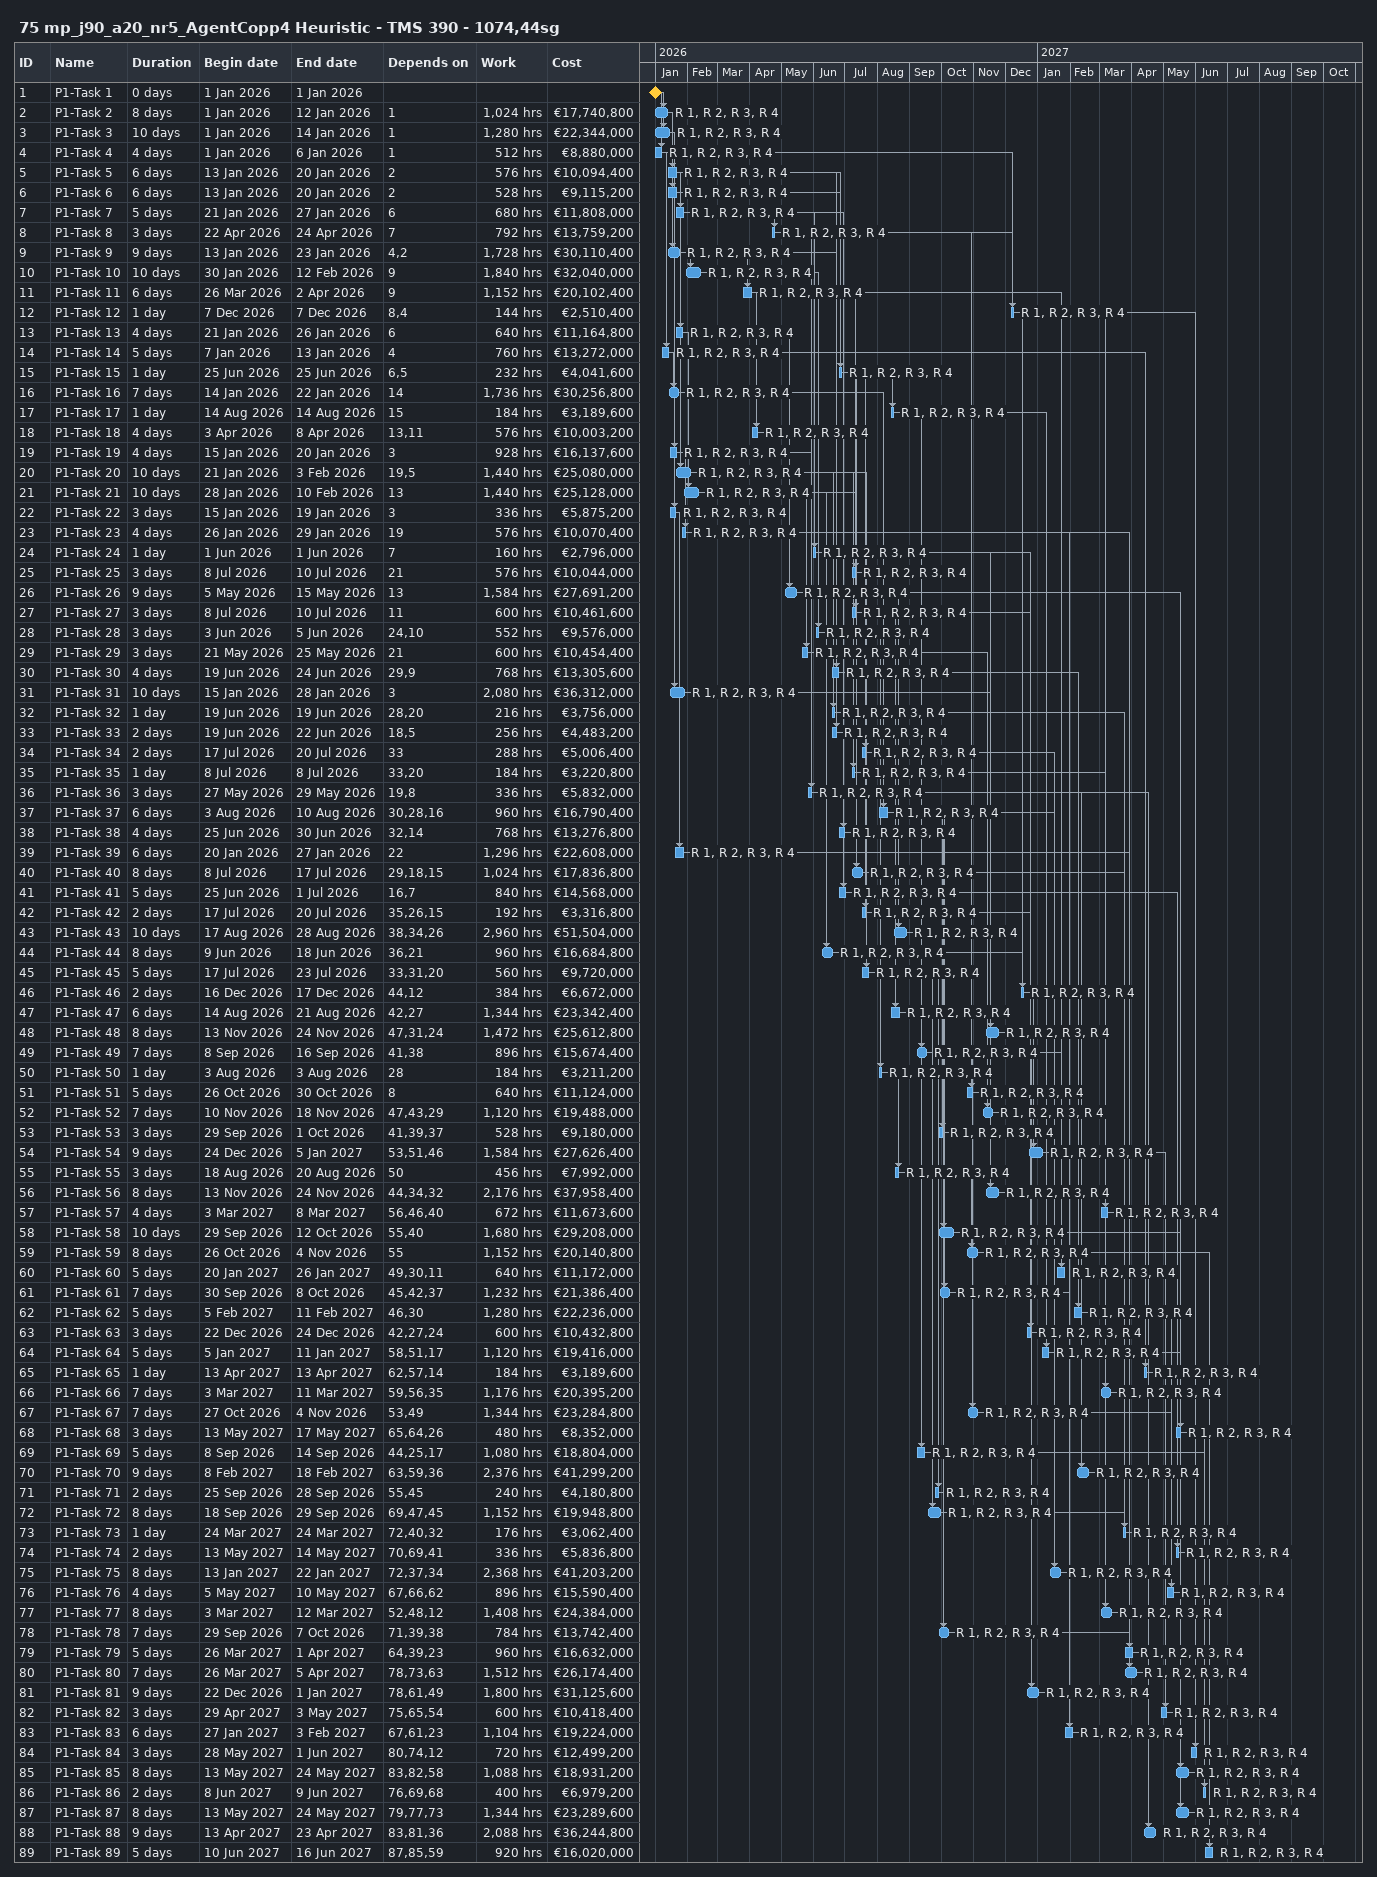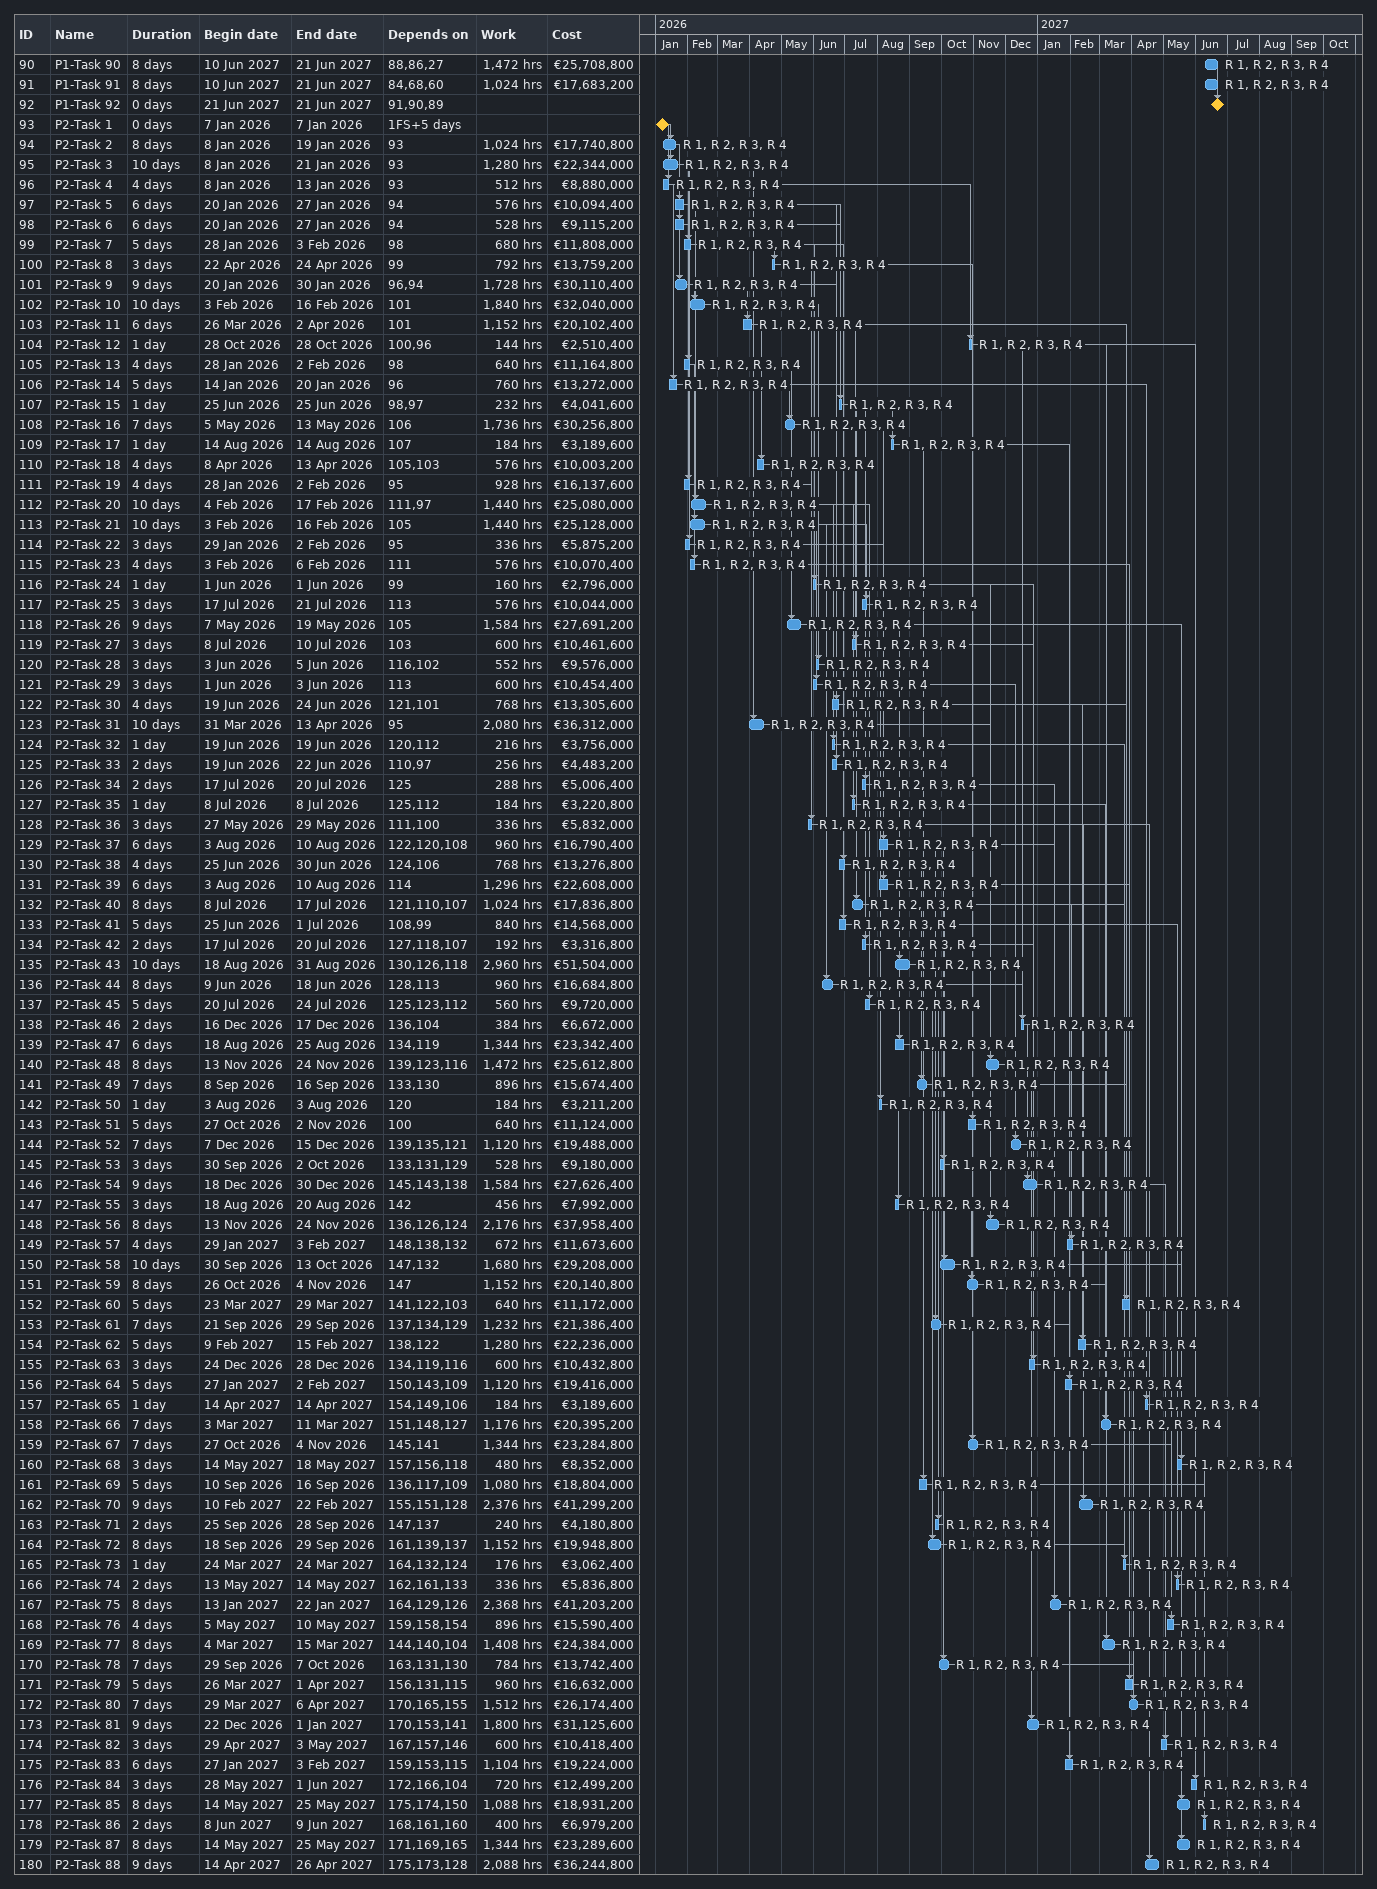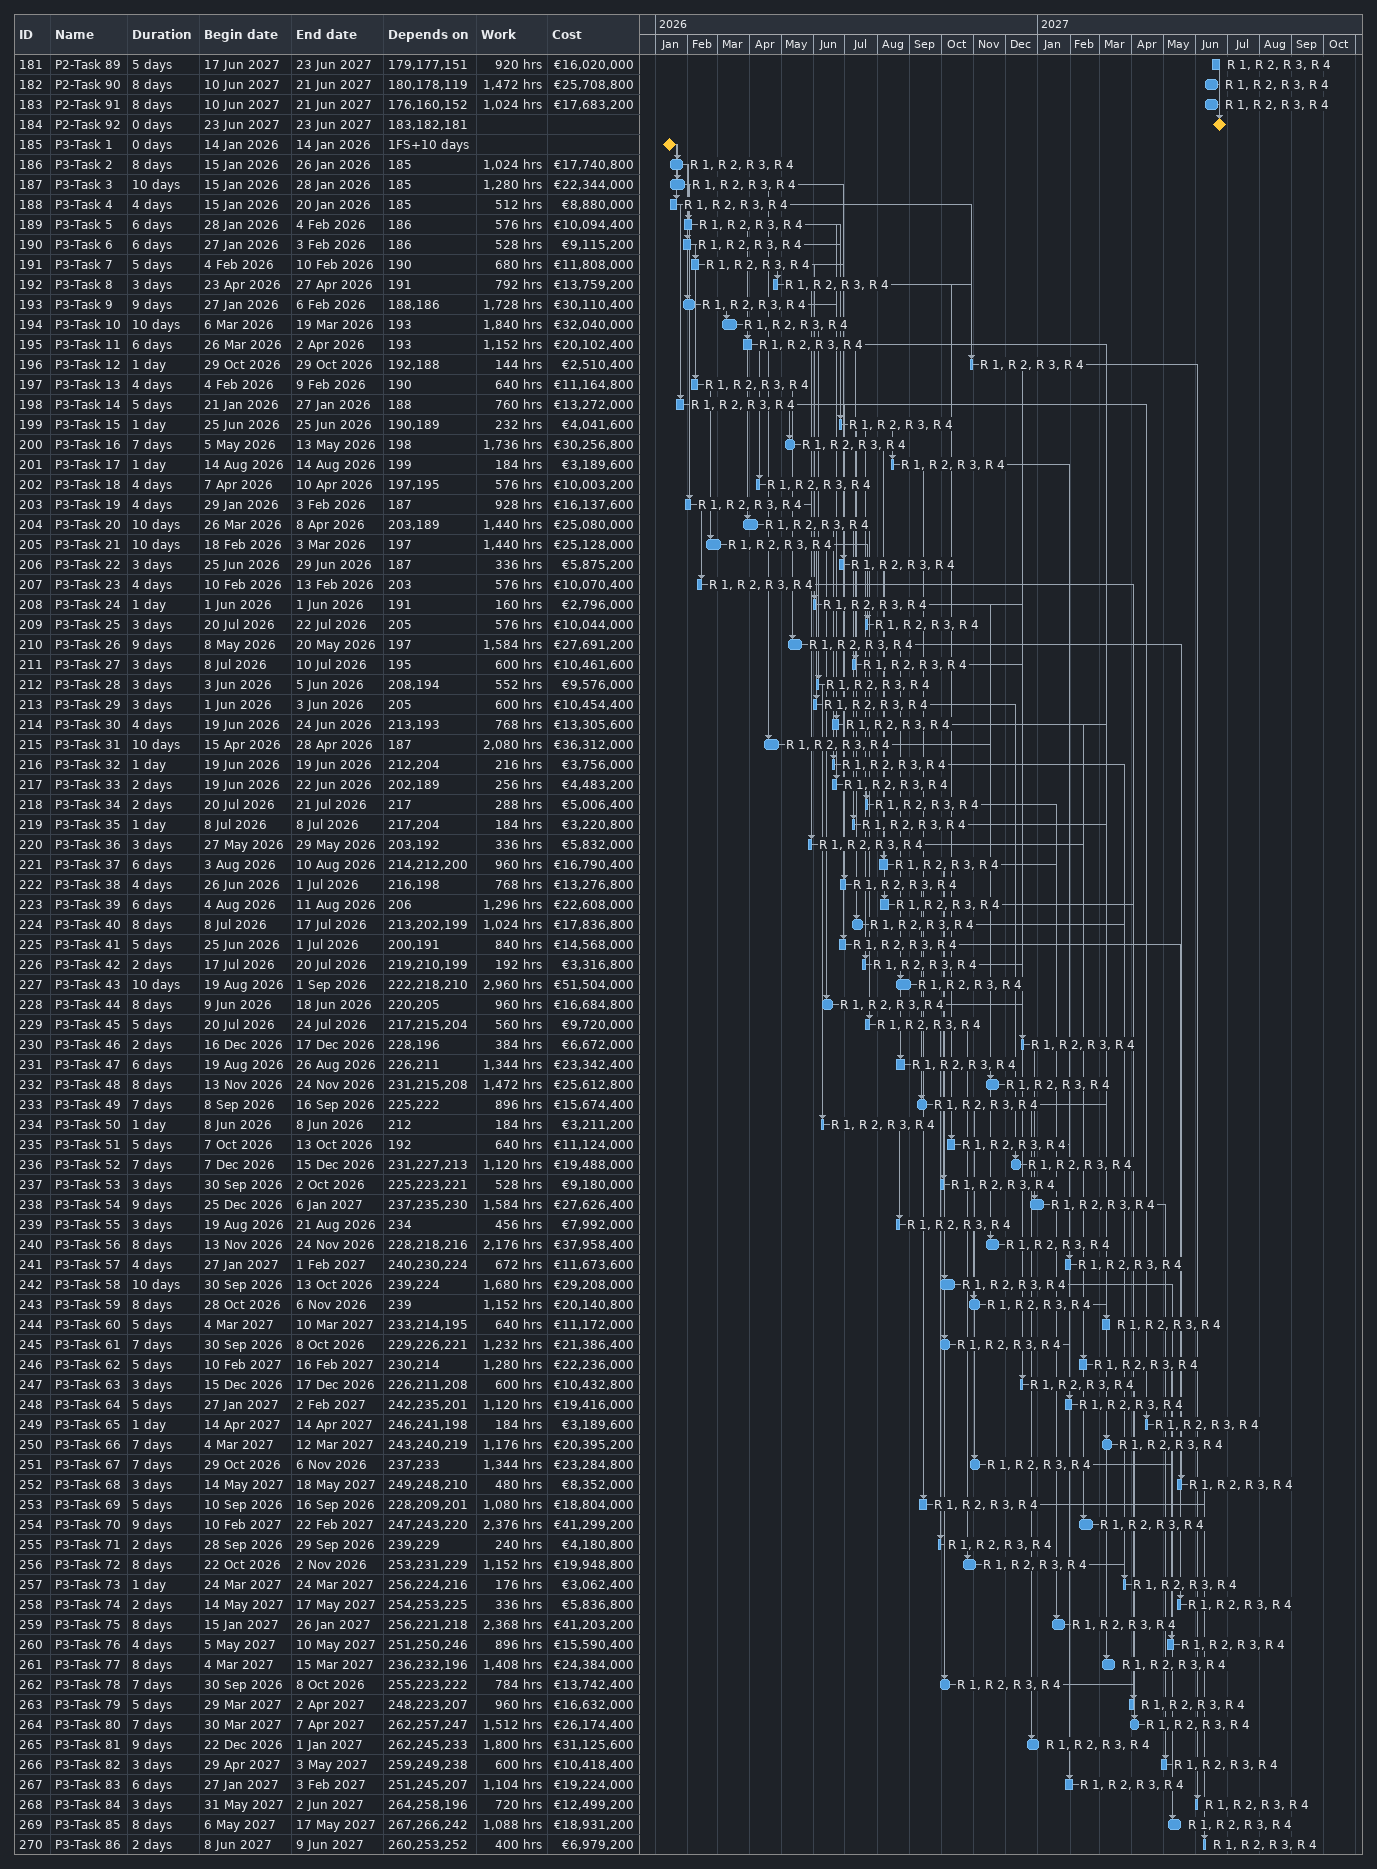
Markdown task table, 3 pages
75 mp_j90_a20_nr5_AgentCopp4 Heuristic - TMS 390 - 1074,44sg

| ID | Task | Duration | Start | Finish | Predecessors | Resources | Work (h) | Cost (€) |
|---|---|---|---|---|---|---|---|---|
| 1 | P1-Task 1 | 0d | 2026-01-01 | 2026-01-01 |  |  |  |  |
| 2 | P1-Task 2 | 8d | 2026-01-01 | 2026-01-12 | 1 | R 1, R 2, R 3, R 4 | 1024 | 17740800 |
| 3 | P1-Task 3 | 10d | 2026-01-01 | 2026-01-14 | 1 | R 1, R 2, R 3, R 4 | 1280 | 22344000 |
| 4 | P1-Task 4 | 4d | 2026-01-01 | 2026-01-06 | 1 | R 1, R 2, R 3, R 4 | 512 | 8880000 |
| 5 | P1-Task 5 | 6d | 2026-01-13 | 2026-01-20 | 2 | R 1, R 2, R 3, R 4 | 576 | 10094400 |
| 6 | P1-Task 6 | 6d | 2026-01-13 | 2026-01-20 | 2 | R 1, R 2, R 3, R 4 | 528 | 9115200 |
| 7 | P1-Task 7 | 5d | 2026-01-21 | 2026-01-27 | 6 | R 1, R 2, R 3, R 4 | 680 | 11808000 |
| 8 | P1-Task 8 | 3d | 2026-04-22 | 2026-04-24 | 7 | R 1, R 2, R 3, R 4 | 792 | 13759200 |
| 9 | P1-Task 9 | 9d | 2026-01-13 | 2026-01-23 | 4, 2 | R 1, R 2, R 3, R 4 | 1728 | 30110400 |
| 10 | P1-Task 10 | 10d | 2026-01-30 | 2026-02-12 | 9 | R 1, R 2, R 3, R 4 | 1840 | 32040000 |
| 11 | P1-Task 11 | 6d | 2026-03-26 | 2026-04-02 | 9 | R 1, R 2, R 3, R 4 | 1152 | 20102400 |
| 12 | P1-Task 12 | 1d | 2026-12-07 | 2026-12-07 | 8, 4 | R 1, R 2, R 3, R 4 | 144 | 2510400 |
| 13 | P1-Task 13 | 4d | 2026-01-21 | 2026-01-26 | 6 | R 1, R 2, R 3, R 4 | 640 | 11164800 |
| 14 | P1-Task 14 | 5d | 2026-01-07 | 2026-01-13 | 4 | R 1, R 2, R 3, R 4 | 760 | 13272000 |
| 15 | P1-Task 15 | 1d | 2026-06-25 | 2026-06-25 | 6, 5 | R 1, R 2, R 3, R 4 | 232 | 4041600 |
| 16 | P1-Task 16 | 7d | 2026-01-14 | 2026-01-22 | 14 | R 1, R 2, R 3, R 4 | 1736 | 30256800 |
| 17 | P1-Task 17 | 1d | 2026-08-14 | 2026-08-14 | 15 | R 1, R 2, R 3, R 4 | 184 | 3189600 |
| 18 | P1-Task 18 | 4d | 2026-04-03 | 2026-04-08 | 13, 11 | R 1, R 2, R 3, R 4 | 576 | 10003200 |
| 19 | P1-Task 19 | 4d | 2026-01-15 | 2026-01-20 | 3 | R 1, R 2, R 3, R 4 | 928 | 16137600 |
| 20 | P1-Task 20 | 10d | 2026-01-21 | 2026-02-03 | 19, 5 | R 1, R 2, R 3, R 4 | 1440 | 25080000 |
| 21 | P1-Task 21 | 10d | 2026-01-28 | 2026-02-10 | 13 | R 1, R 2, R 3, R 4 | 1440 | 25128000 |
| 22 | P1-Task 22 | 3d | 2026-01-15 | 2026-01-19 | 3 | R 1, R 2, R 3, R 4 | 336 | 5875200 |
| 23 | P1-Task 23 | 4d | 2026-01-26 | 2026-01-29 | 19 | R 1, R 2, R 3, R 4 | 576 | 10070400 |
| 24 | P1-Task 24 | 1d | 2026-06-01 | 2026-06-01 | 7 | R 1, R 2, R 3, R 4 | 160 | 2796000 |
| 25 | P1-Task 25 | 3d | 2026-07-08 | 2026-07-10 | 21 | R 1, R 2, R 3, R 4 | 576 | 10044000 |
| 26 | P1-Task 26 | 9d | 2026-05-05 | 2026-05-15 | 13 | R 1, R 2, R 3, R 4 | 1584 | 27691200 |
| 27 | P1-Task 27 | 3d | 2026-07-08 | 2026-07-10 | 11 | R 1, R 2, R 3, R 4 | 600 | 10461600 |
| 28 | P1-Task 28 | 3d | 2026-06-03 | 2026-06-05 | 24, 10 | R 1, R 2, R 3, R 4 | 552 | 9576000 |
| 29 | P1-Task 29 | 3d | 2026-05-21 | 2026-05-25 | 21 | R 1, R 2, R 3, R 4 | 600 | 10454400 |
| 30 | P1-Task 30 | 4d | 2026-06-19 | 2026-06-24 | 29, 9 | R 1, R 2, R 3, R 4 | 768 | 13305600 |
| 31 | P1-Task 31 | 10d | 2026-01-15 | 2026-01-28 | 3 | R 1, R 2, R 3, R 4 | 2080 | 36312000 |
| 32 | P1-Task 32 | 1d | 2026-06-19 | 2026-06-19 | 28, 20 | R 1, R 2, R 3, R 4 | 216 | 3756000 |
| 33 | P1-Task 33 | 2d | 2026-06-19 | 2026-06-22 | 18, 5 | R 1, R 2, R 3, R 4 | 256 | 4483200 |
| 34 | P1-Task 34 | 2d | 2026-07-17 | 2026-07-20 | 33 | R 1, R 2, R 3, R 4 | 288 | 5006400 |
| 35 | P1-Task 35 | 1d | 2026-07-08 | 2026-07-08 | 33, 20 | R 1, R 2, R 3, R 4 | 184 | 3220800 |
| 36 | P1-Task 36 | 3d | 2026-05-27 | 2026-05-29 | 19, 8 | R 1, R 2, R 3, R 4 | 336 | 5832000 |
| 37 | P1-Task 37 | 6d | 2026-08-03 | 2026-08-10 | 30, 28, 16 | R 1, R 2, R 3, R 4 | 960 | 16790400 |
| 38 | P1-Task 38 | 4d | 2026-06-25 | 2026-06-30 | 32, 14 | R 1, R 2, R 3, R 4 | 768 | 13276800 |
| 39 | P1-Task 39 | 6d | 2026-01-20 | 2026-01-27 | 22 | R 1, R 2, R 3, R 4 | 1296 | 22608000 |
| 40 | P1-Task 40 | 8d | 2026-07-08 | 2026-07-17 | 29, 18, 15 | R 1, R 2, R 3, R 4 | 1024 | 17836800 |
| 41 | P1-Task 41 | 5d | 2026-06-25 | 2026-07-01 | 16, 7 | R 1, R 2, R 3, R 4 | 840 | 14568000 |
| 42 | P1-Task 42 | 2d | 2026-07-17 | 2026-07-20 | 35, 26, 15 | R 1, R 2, R 3, R 4 | 192 | 3316800 |
| 43 | P1-Task 43 | 10d | 2026-08-17 | 2026-08-28 | 38, 34, 26 | R 1, R 2, R 3, R 4 | 2960 | 51504000 |
| 44 | P1-Task 44 | 8d | 2026-06-09 | 2026-06-18 | 36, 21 | R 1, R 2, R 3, R 4 | 960 | 16684800 |
| 45 | P1-Task 45 | 5d | 2026-07-17 | 2026-07-23 | 33, 31, 20 | R 1, R 2, R 3, R 4 | 560 | 9720000 |
| 46 | P1-Task 46 | 2d | 2026-12-16 | 2026-12-17 | 44, 12 | R 1, R 2, R 3, R 4 | 384 | 6672000 |
| 47 | P1-Task 47 | 6d | 2026-08-14 | 2026-08-21 | 42, 27 | R 1, R 2, R 3, R 4 | 1344 | 23342400 |
| 48 | P1-Task 48 | 8d | 2026-11-13 | 2026-11-24 | 47, 31, 24 | R 1, R 2, R 3, R 4 | 1472 | 25612800 |
| 49 | P1-Task 49 | 7d | 2026-09-08 | 2026-09-16 | 41, 38 | R 1, R 2, R 3, R 4 | 896 | 15674400 |
| 50 | P1-Task 50 | 1d | 2026-08-03 | 2026-08-03 | 28 | R 1, R 2, R 3, R 4 | 184 | 3211200 |
| 51 | P1-Task 51 | 5d | 2026-10-26 | 2026-10-30 | 8 | R 1, R 2, R 3, R 4 | 640 | 11124000 |
| 52 | P1-Task 52 | 7d | 2026-11-10 | 2026-11-18 | 47, 43, 29 | R 1, R 2, R 3, R 4 | 1120 | 19488000 |
| 53 | P1-Task 53 | 3d | 2026-09-29 | 2026-10-01 | 41, 39, 37 | R 1, R 2, R 3, R 4 | 528 | 9180000 |
| 54 | P1-Task 54 | 9d | 2026-12-24 | 2027-01-05 | 53, 51, 46 | R 1, R 2, R 3, R 4 | 1584 | 27626400 |
| 55 | P1-Task 55 | 3d | 2026-08-18 | 2026-08-20 | 50 | R 1, R 2, R 3, R 4 | 456 | 7992000 |
| 56 | P1-Task 56 | 8d | 2026-11-13 | 2026-11-24 | 44, 34, 32 | R 1, R 2, R 3, R 4 | 2176 | 37958400 |
| 57 | P1-Task 57 | 4d | 2027-03-03 | 2027-03-08 | 56, 46, 40 | R 1, R 2, R 3, R 4 | 672 | 11673600 |
| 58 | P1-Task 58 | 10d | 2026-09-29 | 2026-10-12 | 55, 40 | R 1, R 2, R 3, R 4 | 1680 | 29208000 |
| 59 | P1-Task 59 | 8d | 2026-10-26 | 2026-11-04 | 55 | R 1, R 2, R 3, R 4 | 1152 | 20140800 |
| 60 | P1-Task 60 | 5d | 2027-01-20 | 2027-01-26 | 49, 30, 11 | R 1, R 2, R 3, R 4 | 640 | 11172000 |
| 61 | P1-Task 61 | 7d | 2026-09-30 | 2026-10-08 | 45, 42, 37 | R 1, R 2, R 3, R 4 | 1232 | 21386400 |
| 62 | P1-Task 62 | 5d | 2027-02-05 | 2027-02-11 | 46, 30 | R 1, R 2, R 3, R 4 | 1280 | 22236000 |
| 63 | P1-Task 63 | 3d | 2026-12-22 | 2026-12-24 | 42, 27, 24 | R 1, R 2, R 3, R 4 | 600 | 10432800 |
| 64 | P1-Task 64 | 5d | 2027-01-05 | 2027-01-11 | 58, 51, 17 | R 1, R 2, R 3, R 4 | 1120 | 19416000 |
| 65 | P1-Task 65 | 1d | 2027-04-13 | 2027-04-13 | 62, 57, 14 | R 1, R 2, R 3, R 4 | 184 | 3189600 |
| 66 | P1-Task 66 | 7d | 2027-03-03 | 2027-03-11 | 59, 56, 35 | R 1, R 2, R 3, R 4 | 1176 | 20395200 |
| 67 | P1-Task 67 | 7d | 2026-10-27 | 2026-11-04 | 53, 49 | R 1, R 2, R 3, R 4 | 1344 | 23284800 |
| 68 | P1-Task 68 | 3d | 2027-05-13 | 2027-05-17 | 65, 64, 26 | R 1, R 2, R 3, R 4 | 480 | 8352000 |
| 69 | P1-Task 69 | 5d | 2026-09-08 | 2026-09-14 | 44, 25, 17 | R 1, R 2, R 3, R 4 | 1080 | 18804000 |
| 70 | P1-Task 70 | 9d | 2027-02-08 | 2027-02-18 | 63, 59, 36 | R 1, R 2, R 3, R 4 | 2376 | 41299200 |
| 71 | P1-Task 71 | 2d | 2026-09-25 | 2026-09-28 | 55, 45 | R 1, R 2, R 3, R 4 | 240 | 4180800 |
| 72 | P1-Task 72 | 8d | 2026-09-18 | 2026-09-29 | 69, 47, 45 | R 1, R 2, R 3, R 4 | 1152 | 19948800 |
| 73 | P1-Task 73 | 1d | 2027-03-24 | 2027-03-24 | 72, 40, 32 | R 1, R 2, R 3, R 4 | 176 | 3062400 |
| 74 | P1-Task 74 | 2d | 2027-05-13 | 2027-05-14 | 70, 69, 41 | R 1, R 2, R 3, R 4 | 336 | 5836800 |
| 75 | P1-Task 75 | 8d | 2027-01-13 | 2027-01-22 | 72, 37, 34 | R 1, R 2, R 3, R 4 | 2368 | 41203200 |
| 76 | P1-Task 76 | 4d | 2027-05-05 | 2027-05-10 | 67, 66, 62 | R 1, R 2, R 3, R 4 | 896 | 15590400 |
| 77 | P1-Task 77 | 8d | 2027-03-03 | 2027-03-12 | 52, 48, 12 | R 1, R 2, R 3, R 4 | 1408 | 24384000 |
| 78 | P1-Task 78 | 7d | 2026-09-29 | 2026-10-07 | 71, 39, 38 | R 1, R 2, R 3, R 4 | 784 | 13742400 |
| 79 | P1-Task 79 | 5d | 2027-03-26 | 2027-04-01 | 64, 39, 23 | R 1, R 2, R 3, R 4 | 960 | 16632000 |
| 80 | P1-Task 80 | 7d | 2027-03-26 | 2027-04-05 | 78, 73, 63 | R 1, R 2, R 3, R 4 | 1512 | 26174400 |
| 81 | P1-Task 81 | 9d | 2026-12-22 | 2027-01-01 | 78, 61, 49 | R 1, R 2, R 3, R 4 | 1800 | 31125600 |
| 82 | P1-Task 82 | 3d | 2027-04-29 | 2027-05-03 | 75, 65, 54 | R 1, R 2, R 3, R 4 | 600 | 10418400 |
| 83 | P1-Task 83 | 6d | 2027-01-27 | 2027-02-03 | 67, 61, 23 | R 1, R 2, R 3, R 4 | 1104 | 19224000 |
| 84 | P1-Task 84 | 3d | 2027-05-28 | 2027-06-01 | 80, 74, 12 | R 1, R 2, R 3, R 4 | 720 | 12499200 |
| 85 | P1-Task 85 | 8d | 2027-05-13 | 2027-05-24 | 83, 82, 58 | R 1, R 2, R 3, R 4 | 1088 | 18931200 |
| 86 | P1-Task 86 | 2d | 2027-06-08 | 2027-06-09 | 76, 69, 68 | R 1, R 2, R 3, R 4 | 400 | 6979200 |
| 87 | P1-Task 87 | 8d | 2027-05-13 | 2027-05-24 | 79, 77, 73 | R 1, R 2, R 3, R 4 | 1344 | 23289600 |
| 88 | P1-Task 88 | 9d | 2027-04-13 | 2027-04-23 | 83, 81, 36 | R 1, R 2, R 3, R 4 | 2088 | 36244800 |
| 89 | P1-Task 89 | 5d | 2027-06-10 | 2027-06-16 | 87, 85, 59 | R 1, R 2, R 3, R 4 | 920 | 16020000 |
| 90 | P1-Task 90 | 8d | 2027-06-10 | 2027-06-21 | 88, 86, 27 | R 1, R 2, R 3, R 4 | 1472 | 25708800 |
| 91 | P1-Task 91 | 8d | 2027-06-10 | 2027-06-21 | 84, 68, 60 | R 1, R 2, R 3, R 4 | 1024 | 17683200 |
| 92 | P1-Task 92 | 0d | 2027-06-21 | 2027-06-21 | 91, 90, 89 |  |  |  |
| 93 | P2-Task 1 | 0d | 2026-01-07 | 2026-01-07 | 1FS+5d |  |  |  |
| 94 | P2-Task 2 | 8d | 2026-01-08 | 2026-01-19 | 93 | R 1, R 2, R 3, R 4 | 1024 | 17740800 |
| 95 | P2-Task 3 | 10d | 2026-01-08 | 2026-01-21 | 93 | R 1, R 2, R 3, R 4 | 1280 | 22344000 |
| 96 | P2-Task 4 | 4d | 2026-01-08 | 2026-01-13 | 93 | R 1, R 2, R 3, R 4 | 512 | 8880000 |
| 97 | P2-Task 5 | 6d | 2026-01-20 | 2026-01-27 | 94 | R 1, R 2, R 3, R 4 | 576 | 10094400 |
| 98 | P2-Task 6 | 6d | 2026-01-20 | 2026-01-27 | 94 | R 1, R 2, R 3, R 4 | 528 | 9115200 |
| 99 | P2-Task 7 | 5d | 2026-01-28 | 2026-02-03 | 98 | R 1, R 2, R 3, R 4 | 680 | 11808000 |
| 100 | P2-Task 8 | 3d | 2026-04-22 | 2026-04-24 | 99 | R 1, R 2, R 3, R 4 | 792 | 13759200 |
| 101 | P2-Task 9 | 9d | 2026-01-20 | 2026-01-30 | 96, 94 | R 1, R 2, R 3, R 4 | 1728 | 30110400 |
| 102 | P2-Task 10 | 10d | 2026-02-03 | 2026-02-16 | 101 | R 1, R 2, R 3, R 4 | 1840 | 32040000 |
| 103 | P2-Task 11 | 6d | 2026-03-26 | 2026-04-02 | 101 | R 1, R 2, R 3, R 4 | 1152 | 20102400 |
| 104 | P2-Task 12 | 1d | 2026-10-28 | 2026-10-28 | 100, 96 | R 1, R 2, R 3, R 4 | 144 | 2510400 |
| 105 | P2-Task 13 | 4d | 2026-01-28 | 2026-02-02 | 98 | R 1, R 2, R 3, R 4 | 640 | 11164800 |
| 106 | P2-Task 14 | 5d | 2026-01-14 | 2026-01-20 | 96 | R 1, R 2, R 3, R 4 | 760 | 13272000 |
| 107 | P2-Task 15 | 1d | 2026-06-25 | 2026-06-25 | 98, 97 | R 1, R 2, R 3, R 4 | 232 | 4041600 |
| 108 | P2-Task 16 | 7d | 2026-05-05 | 2026-05-13 | 106 | R 1, R 2, R 3, R 4 | 1736 | 30256800 |
| 109 | P2-Task 17 | 1d | 2026-08-14 | 2026-08-14 | 107 | R 1, R 2, R 3, R 4 | 184 | 3189600 |
| 110 | P2-Task 18 | 4d | 2026-04-08 | 2026-04-13 | 105, 103 | R 1, R 2, R 3, R 4 | 576 | 10003200 |
| 111 | P2-Task 19 | 4d | 2026-01-28 | 2026-02-02 | 95 | R 1, R 2, R 3, R 4 | 928 | 16137600 |
| 112 | P2-Task 20 | 10d | 2026-02-04 | 2026-02-17 | 111, 97 | R 1, R 2, R 3, R 4 | 1440 | 25080000 |
| 113 | P2-Task 21 | 10d | 2026-02-03 | 2026-02-16 | 105 | R 1, R 2, R 3, R 4 | 1440 | 25128000 |
| 114 | P2-Task 22 | 3d | 2026-01-29 | 2026-02-02 | 95 | R 1, R 2, R 3, R 4 | 336 | 5875200 |
| 115 | P2-Task 23 | 4d | 2026-02-03 | 2026-02-06 | 111 | R 1, R 2, R 3, R 4 | 576 | 10070400 |
| 116 | P2-Task 24 | 1d | 2026-06-01 | 2026-06-01 | 99 | R 1, R 2, R 3, R 4 | 160 | 2796000 |
| 117 | P2-Task 25 | 3d | 2026-07-17 | 2026-07-21 | 113 | R 1, R 2, R 3, R 4 | 576 | 10044000 |
| 118 | P2-Task 26 | 9d | 2026-05-07 | 2026-05-19 | 105 | R 1, R 2, R 3, R 4 | 1584 | 27691200 |
| 119 | P2-Task 27 | 3d | 2026-07-08 | 2026-07-10 | 103 | R 1, R 2, R 3, R 4 | 600 | 10461600 |
| 120 | P2-Task 28 | 3d | 2026-06-03 | 2026-06-05 | 116, 102 | R 1, R 2, R 3, R 4 | 552 | 9576000 |
| 121 | P2-Task 29 | 3d | 2026-06-01 | 2026-06-03 | 113 | R 1, R 2, R 3, R 4 | 600 | 10454400 |
| 122 | P2-Task 30 | 4d | 2026-06-19 | 2026-06-24 | 121, 101 | R 1, R 2, R 3, R 4 | 768 | 13305600 |
| 123 | P2-Task 31 | 10d | 2026-03-31 | 2026-04-13 | 95 | R 1, R 2, R 3, R 4 | 2080 | 36312000 |
| 124 | P2-Task 32 | 1d | 2026-06-19 | 2026-06-19 | 120, 112 | R 1, R 2, R 3, R 4 | 216 | 3756000 |
| 125 | P2-Task 33 | 2d | 2026-06-19 | 2026-06-22 | 110, 97 | R 1, R 2, R 3, R 4 | 256 | 4483200 |
| 126 | P2-Task 34 | 2d | 2026-07-17 | 2026-07-20 | 125 | R 1, R 2, R 3, R 4 | 288 | 5006400 |
| 127 | P2-Task 35 | 1d | 2026-07-08 | 2026-07-08 | 125, 112 | R 1, R 2, R 3, R 4 | 184 | 3220800 |
| 128 | P2-Task 36 | 3d | 2026-05-27 | 2026-05-29 | 111, 100 | R 1, R 2, R 3, R 4 | 336 | 5832000 |
| 129 | P2-Task 37 | 6d | 2026-08-03 | 2026-08-10 | 122, 120, 108 | R 1, R 2, R 3, R 4 | 960 | 16790400 |
| 130 | P2-Task 38 | 4d | 2026-06-25 | 2026-06-30 | 124, 106 | R 1, R 2, R 3, R 4 | 768 | 13276800 |
| 131 | P2-Task 39 | 6d | 2026-08-03 | 2026-08-10 | 114 | R 1, R 2, R 3, R 4 | 1296 | 22608000 |
| 132 | P2-Task 40 | 8d | 2026-07-08 | 2026-07-17 | 121, 110, 107 | R 1, R 2, R 3, R 4 | 1024 | 17836800 |
| 133 | P2-Task 41 | 5d | 2026-06-25 | 2026-07-01 | 108, 99 | R 1, R 2, R 3, R 4 | 840 | 14568000 |
| 134 | P2-Task 42 | 2d | 2026-07-17 | 2026-07-20 | 127, 118, 107 | R 1, R 2, R 3, R 4 | 192 | 3316800 |
| 135 | P2-Task 43 | 10d | 2026-08-18 | 2026-08-31 | 130, 126, 118 | R 1, R 2, R 3, R 4 | 2960 | 51504000 |
| 136 | P2-Task 44 | 8d | 2026-06-09 | 2026-06-18 | 128, 113 | R 1, R 2, R 3, R 4 | 960 | 16684800 |
| 137 | P2-Task 45 | 5d | 2026-07-20 | 2026-07-24 | 125, 123, 112 | R 1, R 2, R 3, R 4 | 560 | 9720000 |
| 138 | P2-Task 46 | 2d | 2026-12-16 | 2026-12-17 | 136, 104 | R 1, R 2, R 3, R 4 | 384 | 6672000 |
| 139 | P2-Task 47 | 6d | 2026-08-18 | 2026-08-25 | 134, 119 | R 1, R 2, R 3, R 4 | 1344 | 23342400 |
| 140 | P2-Task 48 | 8d | 2026-11-13 | 2026-11-24 | 139, 123, 116 | R 1, R 2, R 3, R 4 | 1472 | 25612800 |
| 141 | P2-Task 49 | 7d | 2026-09-08 | 2026-09-16 | 133, 130 | R 1, R 2, R 3, R 4 | 896 | 15674400 |
| 142 | P2-Task 50 | 1d | 2026-08-03 | 2026-08-03 | 120 | R 1, R 2, R 3, R 4 | 184 | 3211200 |
| 143 | P2-Task 51 | 5d | 2026-10-27 | 2026-11-02 | 100 | R 1, R 2, R 3, R 4 | 640 | 11124000 |
| 144 | P2-Task 52 | 7d | 2026-12-07 | 2026-12-15 | 139, 135, 121 | R 1, R 2, R 3, R 4 | 1120 | 19488000 |
| 145 | P2-Task 53 | 3d | 2026-09-30 | 2026-10-02 | 133, 131, 129 | R 1, R 2, R 3, R 4 | 528 | 9180000 |
| 146 | P2-Task 54 | 9d | 2026-12-18 | 2026-12-30 | 145, 143, 138 | R 1, R 2, R 3, R 4 | 1584 | 27626400 |
| 147 | P2-Task 55 | 3d | 2026-08-18 | 2026-08-20 | 142 | R 1, R 2, R 3, R 4 | 456 | 7992000 |
| 148 | P2-Task 56 | 8d | 2026-11-13 | 2026-11-24 | 136, 126, 124 | R 1, R 2, R 3, R 4 | 2176 | 37958400 |
| 149 | P2-Task 57 | 4d | 2027-01-29 | 2027-02-03 | 148, 138, 132 | R 1, R 2, R 3, R 4 | 672 | 11673600 |
| 150 | P2-Task 58 | 10d | 2026-09-30 | 2026-10-13 | 147, 132 | R 1, R 2, R 3, R 4 | 1680 | 29208000 |
| 151 | P2-Task 59 | 8d | 2026-10-26 | 2026-11-04 | 147 | R 1, R 2, R 3, R 4 | 1152 | 20140800 |
| 152 | P2-Task 60 | 5d | 2027-03-23 | 2027-03-29 | 141, 122, 103 | R 1, R 2, R 3, R 4 | 640 | 11172000 |
| 153 | P2-Task 61 | 7d | 2026-09-21 | 2026-09-29 | 137, 134, 129 | R 1, R 2, R 3, R 4 | 1232 | 21386400 |
| 154 | P2-Task 62 | 5d | 2027-02-09 | 2027-02-15 | 138, 122 | R 1, R 2, R 3, R 4 | 1280 | 22236000 |
| 155 | P2-Task 63 | 3d | 2026-12-24 | 2026-12-28 | 134, 119, 116 | R 1, R 2, R 3, R 4 | 600 | 10432800 |
| 156 | P2-Task 64 | 5d | 2027-01-27 | 2027-02-02 | 150, 143, 109 | R 1, R 2, R 3, R 4 | 1120 | 19416000 |
| 157 | P2-Task 65 | 1d | 2027-04-14 | 2027-04-14 | 154, 149, 106 | R 1, R 2, R 3, R 4 | 184 | 3189600 |
| 158 | P2-Task 66 | 7d | 2027-03-03 | 2027-03-11 | 151, 148, 127 | R 1, R 2, R 3, R 4 | 1176 | 20395200 |
| 159 | P2-Task 67 | 7d | 2026-10-27 | 2026-11-04 | 145, 141 | R 1, R 2, R 3, R 4 | 1344 | 23284800 |
| 160 | P2-Task 68 | 3d | 2027-05-14 | 2027-05-18 | 157, 156, 118 | R 1, R 2, R 3, R 4 | 480 | 8352000 |
| 161 | P2-Task 69 | 5d | 2026-09-10 | 2026-09-16 | 136, 117, 109 | R 1, R 2, R 3, R 4 | 1080 | 18804000 |
| 162 | P2-Task 70 | 9d | 2027-02-10 | 2027-02-22 | 155, 151, 128 | R 1, R 2, R 3, R 4 | 2376 | 41299200 |
| 163 | P2-Task 71 | 2d | 2026-09-25 | 2026-09-28 | 147, 137 | R 1, R 2, R 3, R 4 | 240 | 4180800 |
| 164 | P2-Task 72 | 8d | 2026-09-18 | 2026-09-29 | 161, 139, 137 | R 1, R 2, R 3, R 4 | 1152 | 19948800 |
| 165 | P2-Task 73 | 1d | 2027-03-24 | 2027-03-24 | 164, 132, 124 | R 1, R 2, R 3, R 4 | 176 | 3062400 |
| 166 | P2-Task 74 | 2d | 2027-05-13 | 2027-05-14 | 162, 161, 133 | R 1, R 2, R 3, R 4 | 336 | 5836800 |
| 167 | P2-Task 75 | 8d | 2027-01-13 | 2027-01-22 | 164, 129, 126 | R 1, R 2, R 3, R 4 | 2368 | 41203200 |
| 168 | P2-Task 76 | 4d | 2027-05-05 | 2027-05-10 | 159, 158, 154 | R 1, R 2, R 3, R 4 | 896 | 15590400 |
| 169 | P2-Task 77 | 8d | 2027-03-04 | 2027-03-15 | 144, 140, 104 | R 1, R 2, R 3, R 4 | 1408 | 24384000 |
| 170 | P2-Task 78 | 7d | 2026-09-29 | 2026-10-07 | 163, 131, 130 | R 1, R 2, R 3, R 4 | 784 | 13742400 |
| 171 | P2-Task 79 | 5d | 2027-03-26 | 2027-04-01 | 156, 131, 115 | R 1, R 2, R 3, R 4 | 960 | 16632000 |
| 172 | P2-Task 80 | 7d | 2027-03-29 | 2027-04-06 | 170, 165, 155 | R 1, R 2, R 3, R 4 | 1512 | 26174400 |
| 173 | P2-Task 81 | 9d | 2026-12-22 | 2027-01-01 | 170, 153, 141 | R 1, R 2, R 3, R 4 | 1800 | 31125600 |
| 174 | P2-Task 82 | 3d | 2027-04-29 | 2027-05-03 | 167, 157, 146 | R 1, R 2, R 3, R 4 | 600 | 10418400 |
| 175 | P2-Task 83 | 6d | 2027-01-27 | 2027-02-03 | 159, 153, 115 | R 1, R 2, R 3, R 4 | 1104 | 19224000 |
| 176 | P2-Task 84 | 3d | 2027-05-28 | 2027-06-01 | 172, 166, 104 | R 1, R 2, R 3, R 4 | 720 | 12499200 |
| 177 | P2-Task 85 | 8d | 2027-05-14 | 2027-05-25 | 175, 174, 150 | R 1, R 2, R 3, R 4 | 1088 | 18931200 |
| 178 | P2-Task 86 | 2d | 2027-06-08 | 2027-06-09 | 168, 161, 160 | R 1, R 2, R 3, R 4 | 400 | 6979200 |
| 179 | P2-Task 87 | 8d | 2027-05-14 | 2027-05-25 | 171, 169, 165 | R 1, R 2, R 3, R 4 | 1344 | 23289600 |
| 180 | P2-Task 88 | 9d | 2027-04-14 | 2027-04-26 | 175, 173, 128 | R 1, R 2, R 3, R 4 | 2088 | 36244800 |
| 181 | P2-Task 89 | 5d | 2027-06-17 | 2027-06-23 | 179, 177, 151 | R 1, R 2, R 3, R 4 | 920 | 16020000 |
| 182 | P2-Task 90 | 8d | 2027-06-10 | 2027-06-21 | 180, 178, 119 | R 1, R 2, R 3, R 4 | 1472 | 25708800 |
| 183 | P2-Task 91 | 8d | 2027-06-10 | 2027-06-21 | 176, 160, 152 | R 1, R 2, R 3, R 4 | 1024 | 17683200 |
| 184 | P2-Task 92 | 0d | 2027-06-23 | 2027-06-23 | 183, 182, 181 |  |  |  |
| 185 | P3-Task 1 | 0d | 2026-01-14 | 2026-01-14 | 1FS+10d |  |  |  |
| 186 | P3-Task 2 | 8d | 2026-01-15 | 2026-01-26 | 185 | R 1, R 2, R 3, R 4 | 1024 | 17740800 |
| 187 | P3-Task 3 | 10d | 2026-01-15 | 2026-01-28 | 185 | R 1, R 2, R 3, R 4 | 1280 | 22344000 |
| 188 | P3-Task 4 | 4d | 2026-01-15 | 2026-01-20 | 185 | R 1, R 2, R 3, R 4 | 512 | 8880000 |
| 189 | P3-Task 5 | 6d | 2026-01-28 | 2026-02-04 | 186 | R 1, R 2, R 3, R 4 | 576 | 10094400 |
| 190 | P3-Task 6 | 6d | 2026-01-27 | 2026-02-03 | 186 | R 1, R 2, R 3, R 4 | 528 | 9115200 |
| 191 | P3-Task 7 | 5d | 2026-02-04 | 2026-02-10 | 190 | R 1, R 2, R 3, R 4 | 680 | 11808000 |
| 192 | P3-Task 8 | 3d | 2026-04-23 | 2026-04-27 | 191 | R 1, R 2, R 3, R 4 | 792 | 13759200 |
| 193 | P3-Task 9 | 9d | 2026-01-27 | 2026-02-06 | 188, 186 | R 1, R 2, R 3, R 4 | 1728 | 30110400 |
| 194 | P3-Task 10 | 10d | 2026-03-06 | 2026-03-19 | 193 | R 1, R 2, R 3, R 4 | 1840 | 32040000 |
| 195 | P3-Task 11 | 6d | 2026-03-26 | 2026-04-02 | 193 | R 1, R 2, R 3, R 4 | 1152 | 20102400 |
| 196 | P3-Task 12 | 1d | 2026-10-29 | 2026-10-29 | 192, 188 | R 1, R 2, R 3, R 4 | 144 | 2510400 |
| 197 | P3-Task 13 | 4d | 2026-02-04 | 2026-02-09 | 190 | R 1, R 2, R 3, R 4 | 640 | 11164800 |
| 198 | P3-Task 14 | 5d | 2026-01-21 | 2026-01-27 | 188 | R 1, R 2, R 3, R 4 | 760 | 13272000 |
| 199 | P3-Task 15 | 1d | 2026-06-25 | 2026-06-25 | 190, 189 | R 1, R 2, R 3, R 4 | 232 | 4041600 |
| 200 | P3-Task 16 | 7d | 2026-05-05 | 2026-05-13 | 198 | R 1, R 2, R 3, R 4 | 1736 | 30256800 |
| 201 | P3-Task 17 | 1d | 2026-08-14 | 2026-08-14 | 199 | R 1, R 2, R 3, R 4 | 184 | 3189600 |
| 202 | P3-Task 18 | 4d | 2026-04-07 | 2026-04-10 | 197, 195 | R 1, R 2, R 3, R 4 | 576 | 10003200 |
| 203 | P3-Task 19 | 4d | 2026-01-29 | 2026-02-03 | 187 | R 1, R 2, R 3, R 4 | 928 | 16137600 |
| 204 | P3-Task 20 | 10d | 2026-03-26 | 2026-04-08 | 203, 189 | R 1, R 2, R 3, R 4 | 1440 | 25080000 |
| 205 | P3-Task 21 | 10d | 2026-02-18 | 2026-03-03 | 197 | R 1, R 2, R 3, R 4 | 1440 | 25128000 |
| 206 | P3-Task 22 | 3d | 2026-06-25 | 2026-06-29 | 187 | R 1, R 2, R 3, R 4 | 336 | 5875200 |
| 207 | P3-Task 23 | 4d | 2026-02-10 | 2026-02-13 | 203 | R 1, R 2, R 3, R 4 | 576 | 10070400 |
| 208 | P3-Task 24 | 1d | 2026-06-01 | 2026-06-01 | 191 | R 1, R 2, R 3, R 4 | 160 | 2796000 |
| 209 | P3-Task 25 | 3d | 2026-07-20 | 2026-07-22 | 205 | R 1, R 2, R 3, R 4 | 576 | 10044000 |
| 210 | P3-Task 26 | 9d | 2026-05-08 | 2026-05-20 | 197 | R 1, R 2, R 3, R 4 | 1584 | 27691200 |
| 211 | P3-Task 27 | 3d | 2026-07-08 | 2026-07-10 | 195 | R 1, R 2, R 3, R 4 | 600 | 10461600 |
| 212 | P3-Task 28 | 3d | 2026-06-03 | 2026-06-05 | 208, 194 | R 1, R 2, R 3, R 4 | 552 | 9576000 |
| 213 | P3-Task 29 | 3d | 2026-06-01 | 2026-06-03 | 205 | R 1, R 2, R 3, R 4 | 600 | 10454400 |
| 214 | P3-Task 30 | 4d | 2026-06-19 | 2026-06-24 | 213, 193 | R 1, R 2, R 3, R 4 | 768 | 13305600 |
| 215 | P3-Task 31 | 10d | 2026-04-15 | 2026-04-28 | 187 | R 1, R 2, R 3, R 4 | 2080 | 36312000 |
| 216 | P3-Task 32 | 1d | 2026-06-19 | 2026-06-19 | 212, 204 | R 1, R 2, R 3, R 4 | 216 | 3756000 |
| 217 | P3-Task 33 | 2d | 2026-06-19 | 2026-06-22 | 202, 189 | R 1, R 2, R 3, R 4 | 256 | 4483200 |
| 218 | P3-Task 34 | 2d | 2026-07-20 | 2026-07-21 | 217 | R 1, R 2, R 3, R 4 | 288 | 5006400 |
| 219 | P3-Task 35 | 1d | 2026-07-08 | 2026-07-08 | 217, 204 | R 1, R 2, R 3, R 4 | 184 | 3220800 |
| 220 | P3-Task 36 | 3d | 2026-05-27 | 2026-05-29 | 203, 192 | R 1, R 2, R 3, R 4 | 336 | 5832000 |
| 221 | P3-Task 37 | 6d | 2026-08-03 | 2026-08-10 | 214, 212, 200 | R 1, R 2, R 3, R 4 | 960 | 16790400 |
| 222 | P3-Task 38 | 4d | 2026-06-26 | 2026-07-01 | 216, 198 | R 1, R 2, R 3, R 4 | 768 | 13276800 |
| 223 | P3-Task 39 | 6d | 2026-08-04 | 2026-08-11 | 206 | R 1, R 2, R 3, R 4 | 1296 | 22608000 |
| 224 | P3-Task 40 | 8d | 2026-07-08 | 2026-07-17 | 213, 202, 199 | R 1, R 2, R 3, R 4 | 1024 | 17836800 |
| 225 | P3-Task 41 | 5d | 2026-06-25 | 2026-07-01 | 200, 191 | R 1, R 2, R 3, R 4 | 840 | 14568000 |
| 226 | P3-Task 42 | 2d | 2026-07-17 | 2026-07-20 | 219, 210, 199 | R 1, R 2, R 3, R 4 | 192 | 3316800 |
| 227 | P3-Task 43 | 10d | 2026-08-19 | 2026-09-01 | 222, 218, 210 | R 1, R 2, R 3, R 4 | 2960 | 51504000 |
| 228 | P3-Task 44 | 8d | 2026-06-09 | 2026-06-18 | 220, 205 | R 1, R 2, R 3, R 4 | 960 | 16684800 |
| 229 | P3-Task 45 | 5d | 2026-07-20 | 2026-07-24 | 217, 215, 204 | R 1, R 2, R 3, R 4 | 560 | 9720000 |
| 230 | P3-Task 46 | 2d | 2026-12-16 | 2026-12-17 | 228, 196 | R 1, R 2, R 3, R 4 | 384 | 6672000 |
| 231 | P3-Task 47 | 6d | 2026-08-19 | 2026-08-26 | 226, 211 | R 1, R 2, R 3, R 4 | 1344 | 23342400 |
| 232 | P3-Task 48 | 8d | 2026-11-13 | 2026-11-24 | 231, 215, 208 | R 1, R 2, R 3, R 4 | 1472 | 25612800 |
| 233 | P3-Task 49 | 7d | 2026-09-08 | 2026-09-16 | 225, 222 | R 1, R 2, R 3, R 4 | 896 | 15674400 |
| 234 | P3-Task 50 | 1d | 2026-06-08 | 2026-06-08 | 212 | R 1, R 2, R 3, R 4 | 184 | 3211200 |
| 235 | P3-Task 51 | 5d | 2026-10-07 | 2026-10-13 | 192 | R 1, R 2, R 3, R 4 | 640 | 11124000 |
| 236 | P3-Task 52 | 7d | 2026-12-07 | 2026-12-15 | 231, 227, 213 | R 1, R 2, R 3, R 4 | 1120 | 19488000 |
| 237 | P3-Task 53 | 3d | 2026-09-30 | 2026-10-02 | 225, 223, 221 | R 1, R 2, R 3, R 4 | 528 | 9180000 |
| 238 | P3-Task 54 | 9d | 2026-12-25 | 2027-01-06 | 237, 235, 230 | R 1, R 2, R 3, R 4 | 1584 | 27626400 |
| 239 | P3-Task 55 | 3d | 2026-08-19 | 2026-08-21 | 234 | R 1, R 2, R 3, R 4 | 456 | 7992000 |
| 240 | P3-Task 56 | 8d | 2026-11-13 | 2026-11-24 | 228, 218, 216 | R 1, R 2, R 3, R 4 | 2176 | 37958400 |
| 241 | P3-Task 57 | 4d | 2027-01-27 | 2027-02-01 | 240, 230, 224 | R 1, R 2, R 3, R 4 | 672 | 11673600 |
| 242 | P3-Task 58 | 10d | 2026-09-30 | 2026-10-13 | 239, 224 | R 1, R 2, R 3, R 4 | 1680 | 29208000 |
| 243 | P3-Task 59 | 8d | 2026-10-28 | 2026-11-06 | 239 | R 1, R 2, R 3, R 4 | 1152 | 20140800 |
| 244 | P3-Task 60 | 5d | 2027-03-04 | 2027-03-10 | 233, 214, 195 | R 1, R 2, R 3, R 4 | 640 | 11172000 |
| 245 | P3-Task 61 | 7d | 2026-09-30 | 2026-10-08 | 229, 226, 221 | R 1, R 2, R 3, R 4 | 1232 | 21386400 |
| 246 | P3-Task 62 | 5d | 2027-02-10 | 2027-02-16 | 230, 214 | R 1, R 2, R 3, R 4 | 1280 | 22236000 |
| 247 | P3-Task 63 | 3d | 2026-12-15 | 2026-12-17 | 226, 211, 208 | R 1, R 2, R 3, R 4 | 600 | 10432800 |
| 248 | P3-Task 64 | 5d | 2027-01-27 | 2027-02-02 | 242, 235, 201 | R 1, R 2, R 3, R 4 | 1120 | 19416000 |
| 249 | P3-Task 65 | 1d | 2027-04-14 | 2027-04-14 | 246, 241, 198 | R 1, R 2, R 3, R 4 | 184 | 3189600 |
| 250 | P3-Task 66 | 7d | 2027-03-04 | 2027-03-12 | 243, 240, 219 | R 1, R 2, R 3, R 4 | 1176 | 20395200 |
| 251 | P3-Task 67 | 7d | 2026-10-29 | 2026-11-06 | 237, 233 | R 1, R 2, R 3, R 4 | 1344 | 23284800 |
| 252 | P3-Task 68 | 3d | 2027-05-14 | 2027-05-18 | 249, 248, 210 | R 1, R 2, R 3, R 4 | 480 | 8352000 |
| 253 | P3-Task 69 | 5d | 2026-09-10 | 2026-09-16 | 228, 209, 201 | R 1, R 2, R 3, R 4 | 1080 | 18804000 |
| 254 | P3-Task 70 | 9d | 2027-02-10 | 2027-02-22 | 247, 243, 220 | R 1, R 2, R 3, R 4 | 2376 | 41299200 |
| 255 | P3-Task 71 | 2d | 2026-09-28 | 2026-09-29 | 239, 229 | R 1, R 2, R 3, R 4 | 240 | 4180800 |
| 256 | P3-Task 72 | 8d | 2026-10-22 | 2026-11-02 | 253, 231, 229 | R 1, R 2, R 3, R 4 | 1152 | 19948800 |
| 257 | P3-Task 73 | 1d | 2027-03-24 | 2027-03-24 | 256, 224, 216 | R 1, R 2, R 3, R 4 | 176 | 3062400 |
| 258 | P3-Task 74 | 2d | 2027-05-14 | 2027-05-17 | 254, 253, 225 | R 1, R 2, R 3, R 4 | 336 | 5836800 |
| 259 | P3-Task 75 | 8d | 2027-01-15 | 2027-01-26 | 256, 221, 218 | R 1, R 2, R 3, R 4 | 2368 | 41203200 |
| 260 | P3-Task 76 | 4d | 2027-05-05 | 2027-05-10 | 251, 250, 246 | R 1, R 2, R 3, R 4 | 896 | 15590400 |
| 261 | P3-Task 77 | 8d | 2027-03-04 | 2027-03-15 | 236, 232, 196 | R 1, R 2, R 3, R 4 | 1408 | 24384000 |
| 262 | P3-Task 78 | 7d | 2026-09-30 | 2026-10-08 | 255, 223, 222 | R 1, R 2, R 3, R 4 | 784 | 13742400 |
| 263 | P3-Task 79 | 5d | 2027-03-29 | 2027-04-02 | 248, 223, 207 | R 1, R 2, R 3, R 4 | 960 | 16632000 |
| 264 | P3-Task 80 | 7d | 2027-03-30 | 2027-04-07 | 262, 257, 247 | R 1, R 2, R 3, R 4 | 1512 | 26174400 |
| 265 | P3-Task 81 | 9d | 2026-12-22 | 2027-01-01 | 262, 245, 233 | R 1, R 2, R 3, R 4 | 1800 | 31125600 |
| 266 | P3-Task 82 | 3d | 2027-04-29 | 2027-05-03 | 259, 249, 238 | R 1, R 2, R 3, R 4 | 600 | 10418400 |
| 267 | P3-Task 83 | 6d | 2027-01-27 | 2027-02-03 | 251, 245, 207 | R 1, R 2, R 3, R 4 | 1104 | 19224000 |
| 268 | P3-Task 84 | 3d | 2027-05-31 | 2027-06-02 | 264, 258, 196 | R 1, R 2, R 3, R 4 | 720 | 12499200 |
| 269 | P3-Task 85 | 8d | 2027-05-06 | 2027-05-17 | 267, 266, 242 | R 1, R 2, R 3, R 4 | 1088 | 18931200 |
| 270 | P3-Task 86 | 2d | 2027-06-08 | 2027-06-09 | 260, 253, 252 | R 1, R 2, R 3, R 4 | 400 | 6979200 |
